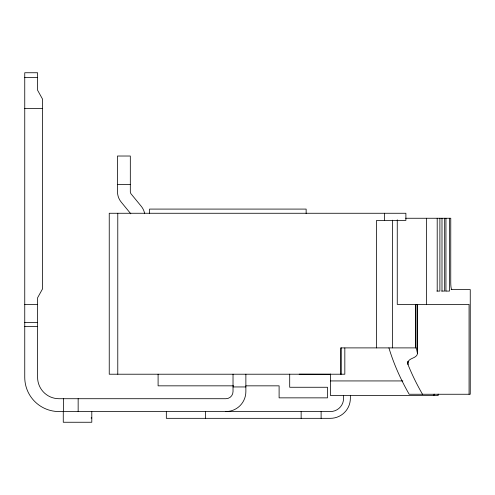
<?xml version="1.0" encoding="UTF-8"?>
<svg xmlns="http://www.w3.org/2000/svg" width="495" height="495" viewBox="0 0 495 495"><rect width="100%" height="100%" fill="white"/><g stroke="black" fill="none" stroke-linecap="round" stroke-linejoin="round"><path stroke-width="0.74" d="M417.502 304.382L417.502 353.64C416.642 358.869 408.115 357.563 407.744 363.225A21.223 8.65 3.8 0 0 408.035 364.667A978.733 398.778 3.8 0 0 422.501 394.255M433.824 395.629L434.14 394.125M24.75 77.523L37.589 77.523M24.75 108.411L42.582 108.411M117.476 184.555L130.315 184.555M405.659 218.258L450.766 218.258L450.753 282.441A7.171 1.046 -90 0 0 451.805 289.556M451.1 289.581L470.25 289.581L470.25 394.255L409.179 394.255A994.245 405.096 3.8 0 1 400.028 376.72A996.076 405.844 3.8 0 1 388.921 347.892M436.862 291.079L439.888 291.079L439.888 218.258M441.651 291.079L444.671 291.079L444.671 218.258M445.636 291.079L449.46 291.079L449.46 218.258M24.75 304.549L37.589 304.549M24.75 322.381L37.589 322.381M24.75 326.459L37.589 326.459M330.567 374.282L299.184 374.214M330.567 380.933L402.85 380.933M233.628 385.84L158.097 385.84L158.097 374.214M245.867 385.84L279.106 385.84L279.106 397.856L327.498 397.856L327.498 387.263L289.699 387.263L289.699 374.158M233.027 386.948L245.867 386.948M91.099 417.972L91.798 417.972M130.81 213.803L121.201 202.09A16.403 16.403 0 0 1 117.476 191.683L117.476 156.024L130.315 156.024L130.315 191.683A3.564 3.564 0 0 0 131.125 193.947L141.211 206.242A16.403 16.403 0 0 1 144.664 213.661M417.502 353.64L416.338 347.892L340.622 347.892L340.622 374.214M469.068 394.255L469.068 304.382L397.256 304.382L397.256 219.792M445.946 218.258L445.946 291.079M441.992 218.258L441.992 291.079M438.143 394.082L438.143 395.629L330.567 395.629L330.567 374.041M437.203 218.258L437.203 291.079M426.529 218.258L426.529 304.382M417.353 304.382L417.353 352.718M415.918 304.382L415.918 347.892M415.695 304.382L415.695 347.892M408.035 361.579L408.035 364.667M407.744 361.696L407.744 363.225M392.411 220.188L392.411 347.892M384.491 213.265L384.491 220.393M376.59 347.892L376.59 220.393L405.888 220.393L405.888 213.265L109.24 213.265L109.24 374.214L344.829 374.214L344.829 348.004M350.361 395.307L350.361 398.357A19.973 19.973 0 0 1 330.388 418.331L166.332 418.331L166.332 411.555M343.586 395.307L343.586 398.357A13.198 13.198 0 0 1 330.388 411.555L58.985 411.555A34.235 34.235 0 0 1 24.75 377.314L24.75 72.746L37.589 72.746L37.589 90.22L42.582 99.21L42.582 288.802L37.589 297.786L37.589 377.314A21.396 21.396 0 0 0 58.985 398.716L225.893 398.716A7.134 7.134 0 0 0 233.027 391.582L233.027 374.214M341.265 347.892L341.265 374.214M321.113 411.555L321.113 418.331M306.145 213.543L306.145 209.088L149.564 209.088L149.564 213.543M301.146 411.555L301.146 418.331M245.867 374.214L245.867 391.582A19.973 19.973 0 0 1 225.893 411.555M205.567 411.555L205.567 418.331M117.779 213.265L117.779 374.214M91.798 411.555L91.798 422.254L63.267 422.254L63.267 411.555M78.154 398.716L78.154 411.555M63.379 398.716L63.379 411.555"/></g></svg>
